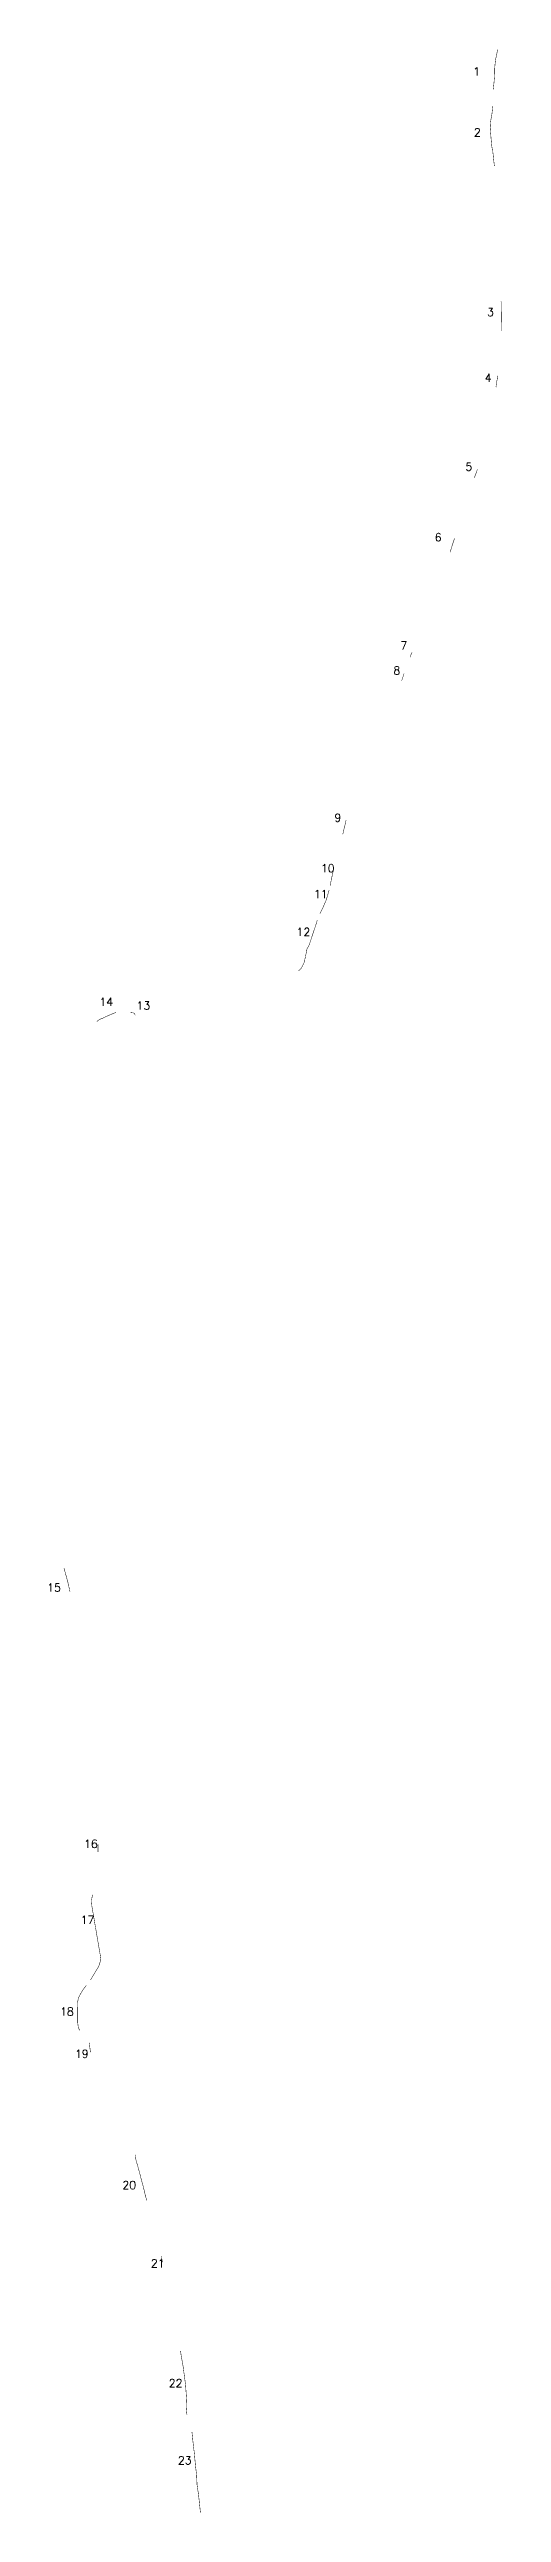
# Model space of a CAD drawing. Header units: metres. Extents: x 254129 to 299963, y 1973748 to 2228052.
# Drawn here: x 260706 to 263538, y 2212661 to 2228052 of the extents above; entities that cross this region are included whole.
import ezdxf

# ---------------------------------------------------------------- set-up
doc = ezdxf.new("R2010")
doc.units = ezdxf.units.M
doc.header["$MEASUREMENT"] = 0
doc.layers.add('ARTIFICIALLY PROTECTED', color=4, linetype='Continuous')
doc.styles.get("Standard").update_dxf_attribs({"font": 'simplex.shx'})

msp = doc.modelspace()

# ---------------------------------------------------------------- linework, layer by layer
at = {"layer": 'ARTIFICIALLY PROTECTED', "const_width": 3, "flags": 128}
for points in [[(263511, 2228051), (263506, 2228021), (263499, 2227989), (263496, 2227965), (263493, 2227931), (263493, 2227909), (263492, 2227881), (263489, 2227847), (263487, 2227826), (263484, 2227802), (263484, 2227800)], [(263481, 2227696), (263477, 2227658), (263474, 2227634), (263470, 2227615), (263467, 2227594), (263465, 2227562), (263470, 2227500), (263473, 2227465), (263475, 2227447), (263479, 2227421), (263481, 2227416), (263491, 2227323)], [(263533, 2226478), (263534, 2226429), (263535, 2226356), (263536, 2226291)], [(263513, 2226012), (263505, 2225971), (263501, 2225941)], [(263385, 2225428), (263380, 2225413), (263365, 2225373)], [(263242, 2224996), (263241, 2224993), (263229, 2224958), (263214, 2224909)], [(262976, 2224284), (262972, 2224276), (262963, 2224254)], [(262926, 2224151), (262911, 2224106)], [(262563, 2223234), (262543, 2223148)], [(262457, 2222797), (262439, 2222737), (262421, 2222694), (262400, 2222652)], [(262485, 2222929), (262477, 2222892), (262463, 2222824)], [(261124, 2222035), (261069, 2222012), (261040, 2221998), (261028, 2221994), (261020, 2221989), (261006, 2221980), (261005, 2221978), (261004, 2221976)], [(261245, 2222017), (261242, 2222021), (261241, 2222026), (261236, 2222030), (261230, 2222032), (261215, 2222033)], [(260798, 2218564), (260823, 2218473), (260836, 2218415)], [(261011, 2216836), (261011, 2216790)], [(260977, 2216522), (260970, 2216485), (260973, 2216450), (261029, 2216123), (261024, 2216101), (261016, 2216075), (260996, 2216042), (260964, 2215989)], [(260938, 2215955), (260927, 2215941), (260919, 2215931), (260905, 2215908), (260892, 2215884), (260887, 2215868), (260883, 2215848), (260884, 2215796), (260884, 2215724), (260888, 2215693), (260892, 2215684), (260895, 2215677), (260899, 2215676)], [(260955, 2215598), (260957, 2215593), (260964, 2215538)], [(261245, 2214897), (261246, 2214885), (261247, 2214875), (261250, 2214859), (261261, 2214823), (261273, 2214779), (261285, 2214732), (261296, 2214692), (261308, 2214640), (261316, 2214613)], [(261407, 2214263), (261411, 2214244), (261415, 2214225), (261415, 2214225)], [(261599, 2213165), (261607, 2213089), (261614, 2213032), (261621, 2212955), (261628, 2212897), (261631, 2212835), (261640, 2212775), (261647, 2212710), (261652, 2212662)]]:
    msp.add_lwpolyline(points, dxfattribs=at)
at = {"layer": 'ARTIFICIALLY PROTECTED', "flags": 128}
for points in [[(262383, 2222611, 3, 3, 0), (262373, 2222577, 3, 3, 0), (262354, 2222522, 3, 3, 0), (262344, 2222490, 3, 3, 0), (262335, 2222464, 3, 3, 0), (262329, 2222448, 3, 3, 0), (262319, 2222431, 3, 3, 0), (262317, 2222423, 3, 3, 0), (262309, 2222381, 3, 3, 0), (262301, 2222347, 3, 3, 0), (262285, 2222314, 3, 3, 0), (262282, 2222309, 3, 3, 0), (262266, 2222295, 0, 0, 0)], [(261528, 2213671, 3, 3, 0), (261531, 2213647, 3, 3, 0), (261544, 2213573, 3, 3, 0), (261559, 2213460, 3, 3, 0), (261566, 2213363, 3, 3, 0), (261564, 2213307, 3, 3, 0), (261567, 2213276, 3, 3, 0), (261568, 2213274, 0, 0, 0)]]:
    msp.add_lwpolyline(points, format="xyseb", dxfattribs=at)

# ---------------------------------------------------------------- texts
at = {"char_height": 50, "attachment_point": 1}
for s, insert in [('1', (263359, 2227938)), ('2', (263363, 2227558)), ('3', (263445, 2226435)), ('4', (263431, 2226024)), ('5', (263310, 2225469)), ('6', (263118, 2225028)), ('7', (262903, 2224352)), ('8', (262859, 2224196)), ('9', (262490, 2223276)), ('10', (262406, 2222960)), ('11', (262362, 2222799)), ('12', (262253, 2222562)), ('14', (261020, 2222125)), ('13', (261252, 2222102)), ('15', (260693, 2218466)), ('16', (260924, 2216865)), ('17', (260903, 2216390)), ('18', (260774, 2215817)), ('19', (260867, 2215553)), ('20', (261164, 2214733)), ('21', (261342, 2214244)), ('22', (261454, 2213495)), ('23', (261511, 2213013))]:
    msp.add_mtext_dynamic_manual_height_columns(s, width=84.37, gutter_width=1, heights=[0], dxfattribs=dict(at, insert=insert))

doc.saveas('drawing.dxf')
